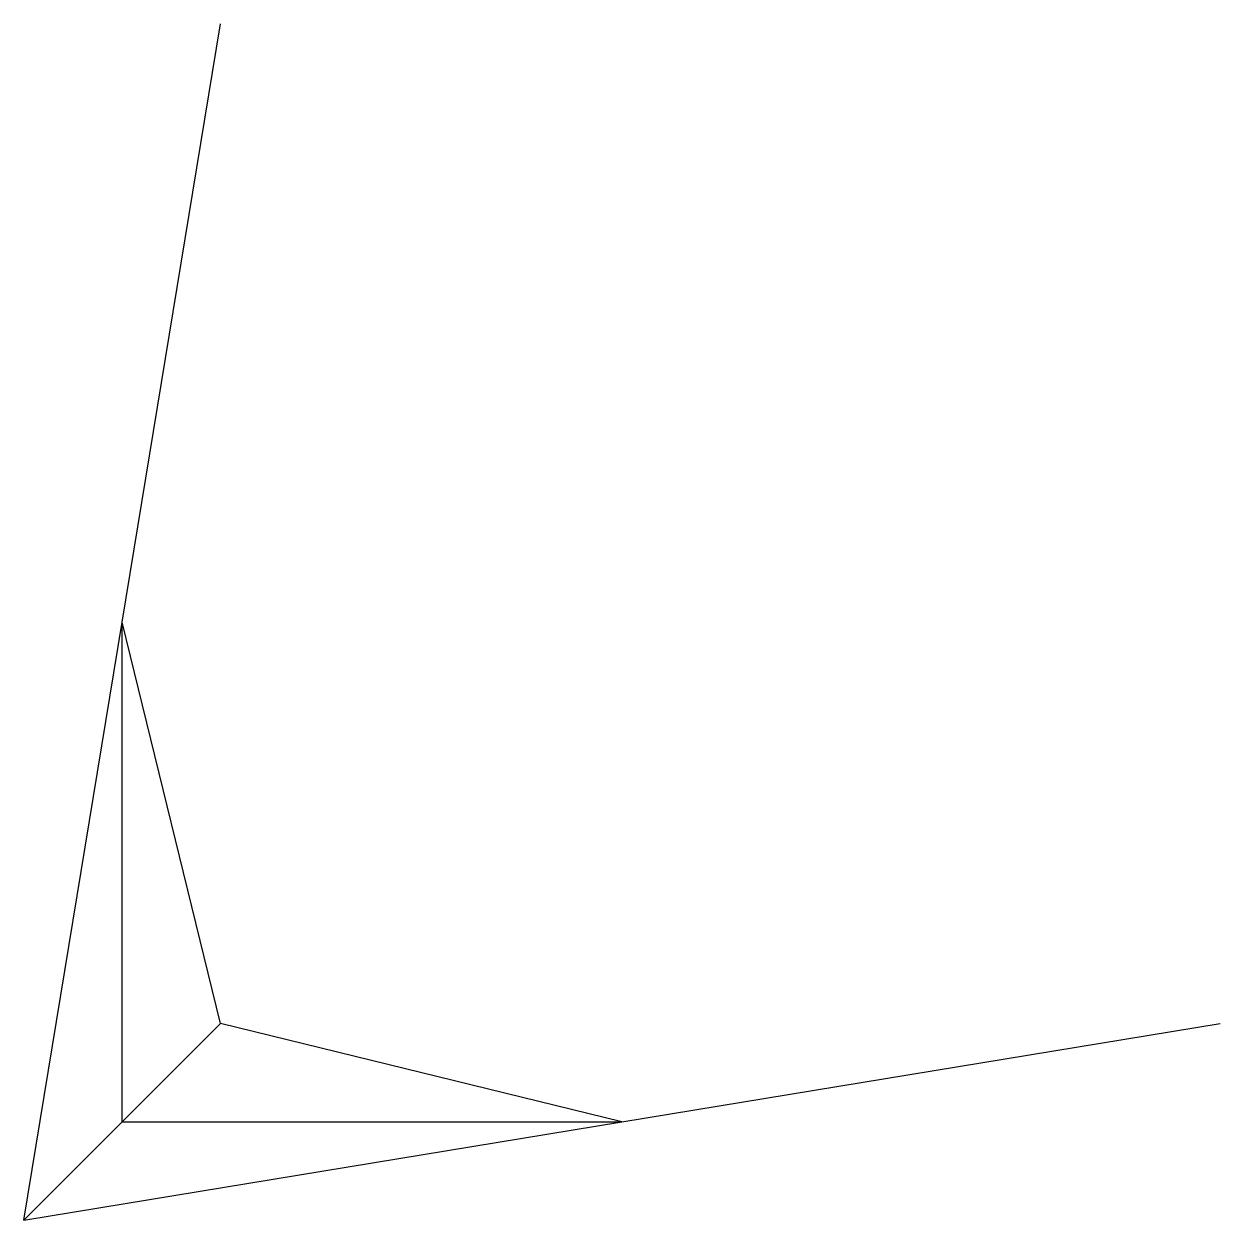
# Model space of a CAD drawing. Header units: metres. Extents: x 2281.97 to 2284, y 1373.33 to 1375.36.
import ezdxf

# ---------------------------------------------------------------- set-up
doc = ezdxf.new("R2010")
doc.units = ezdxf.units.M
doc.layers.add('Pés - Diagonais Verticais', color=94, linetype='Continuous')
doc.layers.add('Pés - Montantes', color=110, linetype='Continuous')

msp = doc.modelspace()

# ---------------------------------------------------------------- linework, layer by layer
at = {"layer": 'Pés - Diagonais Verticais'}
for p, q in [((2282.136, 1373.4945, 7.5), (2282.136, 1374.3445, 7.5)), ((2282.3033, 1373.6618, 9), (2282.136, 1374.3445, 7.5)), ((2282.986, 1373.4945, 7.5), (2282.3033, 1373.6618, 9)), ((2282.136, 1373.4945, 7.5), (2282.986, 1373.4945, 7.5))]:
    msp.add_line(p, q, dxfattribs=at)
at = {"layer": 'Pés - Montantes'}
for p, q in [((2282.136, 1374.3445, 7.5), (2282.3033, 1375.3618, 9)), ((2281.9687, 1373.3272, 6), (2282.136, 1374.3445, 7.5)), ((2282.3033, 1373.6618, 9), (2282.136, 1373.4945, 7.5)), ((2282.986, 1373.4945, 7.5), (2284.0033, 1373.6618, 9)), ((2281.9687, 1373.3272, 6), (2282.986, 1373.4945, 7.5)), ((2282.136, 1373.4945, 7.5), (2281.9687, 1373.3272, 6))]:
    msp.add_line(p, q, dxfattribs=at)

doc.saveas('drawing.dxf')
